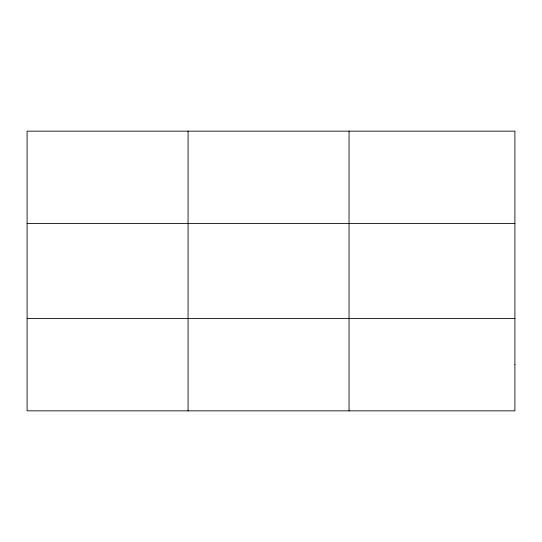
<?xml version="1.0" encoding="UTF-8"?>
<svg xmlns="http://www.w3.org/2000/svg" width="542" height="542" viewBox="0 0 542 542"><rect width="100%" height="100%" fill="white"/><g stroke="black" fill="none" stroke-linecap="round" stroke-linejoin="round"><path stroke-width="0.81" d="M188.074 131.15L188.074 410.85M349.048 131.15L349.048 410.85M27.1 223.453L514.9 223.453M27.1 318.547L514.9 318.547M514.9 364.698L514.9 410.85L27.1 410.85L27.1 131.15L514.9 131.15L514.9 364.698"/></g></svg>
